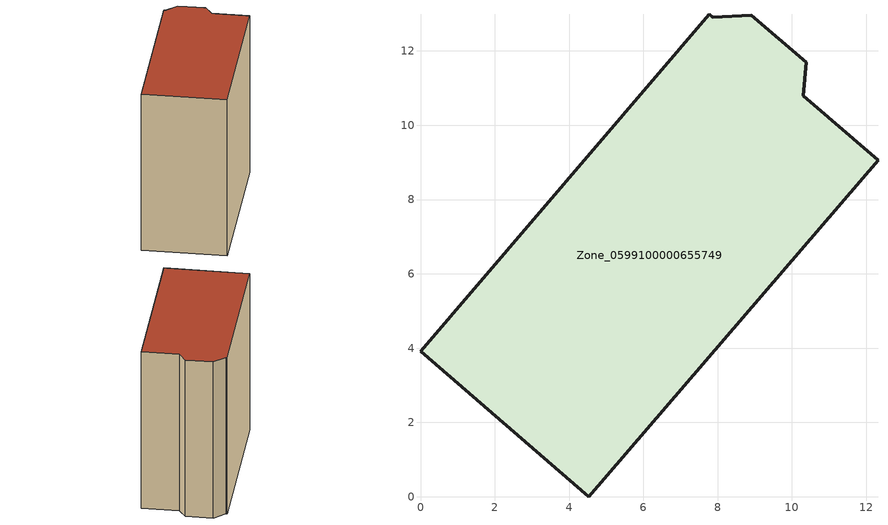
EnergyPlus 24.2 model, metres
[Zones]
Zone_0599100000655749
 floor ground (C_G): 0,3.91 7.77,12.99 7.87,12.9 8.91,12.96 10.39,11.69 10.31,10.79 12.31,9.06 4.53,0 z0
 wall outside (C_F): 7.77,12.99 0,3.91 4.53,0 12.31,9.06 10.31,10.79 10.39,11.69 8.91,12.96 7.87,12.9 7.77,12.99 z0:12.32
 roof outside (C_R): 8.91,12.96 7.87,12.9 7.77,12.99 0,3.91 4.53,0 12.31,9.06 10.31,10.79 10.39,11.69 z12.32
[BUILDING]
Pand.0599100000655749: North Axis=0; Terrain=City; Loads Convergence Tolerance Value=0.04; Temperature Convergence Tolerance Value=0.4; Solar Distribution=FullExterior; Maximum Number of Warmup Days=25; Minimum Number of Warmup Days=1
[Site:Location]
Rotterdam.The.Hague.AP_ZH_NLD Design_Conditions: Latitude=51.96; Longitude=4.45; Time Zone=1; Elevation=-4.5
[SITE:GROUNDTEMPERATURE:BUILDINGSURFACE]
18, 18, 18, 18, 18, 18, 18, 18, 18, 18, 18, 18
[MATERIAL] Thermal Absorptance=0.9; Solar Absorptance=0.7; Visible Absorptance=0.7
Name | Roughness | Thickness | Conductivity | Density | Specific Heat
G.TI.1946 | MediumSmooth | 0.15 | 1 | 540 | 1210
F.TI.1946 | Rough | 0.3 | 0.857143 | 1920 | 840
R.TI.1946 | MediumRough | 0.2 | 0.1 | 1500 | 1000
[CONSTRUCTION]
C_G: G.TI.1946
C_F: F.TI.1946
C_R: R.TI.1946
[ZONE]
Zone_0599100000655749: Type=1; Multiplier=1; Ceiling Height=Autocalculate; Volume=Autocalculate; Floor Area=autocalculate; Part of Total Floor Area=Yes
[ZONEINFILTRATION:DESIGNFLOWRATE]
Infil_Zone_0599100000655749: Zone or ZoneList or Space or SpaceList=Zone_0599100000655749; Schedule=AlwaysOn; Design Flow Rate Calculation Method=Flow/Area; Flow Rate per Floor Area=0.003; Constant Term Coefficient=1; Temperature Term Coefficient=0; Velocity Term Coefficient=0; Velocity Squared Term Coefficient=0
[HVACTEMPLATE:ZONE:IDEALLOADSAIRSYSTEM]
Zone_0599100000655749: Maximum Heating Supply Air Temperature=50; Minimum Cooling Supply Air Temperature=13; Maximum Heating Supply Air Humidity Ratio=0.0156; Minimum Cooling Supply Air Humidity Ratio=0.0077; Heating Limit=NoLimit; Cooling Limit=NoLimit; Dehumidification Control Type=ConstantSensibleHeatRatio; Cooling Sensible Heat Ratio=0.7; Dehumidification Setpoint=60; Humidification Control Type=None; Humidification Setpoint=30; Outdoor Air Method=None; Outdoor Air Flow Rate per Person=0.00944; Outdoor Air Flow Rate per Zone Floor Area=0; Outdoor Air Flow Rate per Zone=0; Demand Controlled Ventilation Type=None; Outdoor Air Economizer Type=NoEconomizer; Heat Recovery Type=None; Sensible Heat Recovery Effectiveness=0.7; Latent Heat Recovery Effectiveness=0.65
[ZONECONTROL:THERMOSTAT]
ThermostatControl_Zone_0599100000655749: Zone or ZoneList=Zone_0599100000655749; Control Type Schedule=DualSetpointControlType; Control 1=Thermostat_Zone_0599100000655749; Temperature Difference Between Cutout And Setpoint=0
[THERMOSTATSETPOINT:DUALSETPOINT]
Thermostat_Zone_0599100000655749: Heating Setpoint Temperature Schedule=HeatingSetpoint_Zone_0599100000655749; Cooling Setpoint Temperature Schedule=CoolingSetpoint_Zone_0599100000655749
[SCHEDULE:COMPACT]
HeatingSetpoint_Zone_0599100000655749: Through: 12/31, For: AllDays, Until: 24:00, 21
CoolingSetpoint_Zone_0599100000655749: Through: 12/31, For: AllDays, Until: 24:00, 24
DualSetpointControlType: Through: 12/31, For: AllDays, Until: 24:00, 4
AlwaysOn: Through: 12/31, For: AllDays, Until: 24:00, 1
